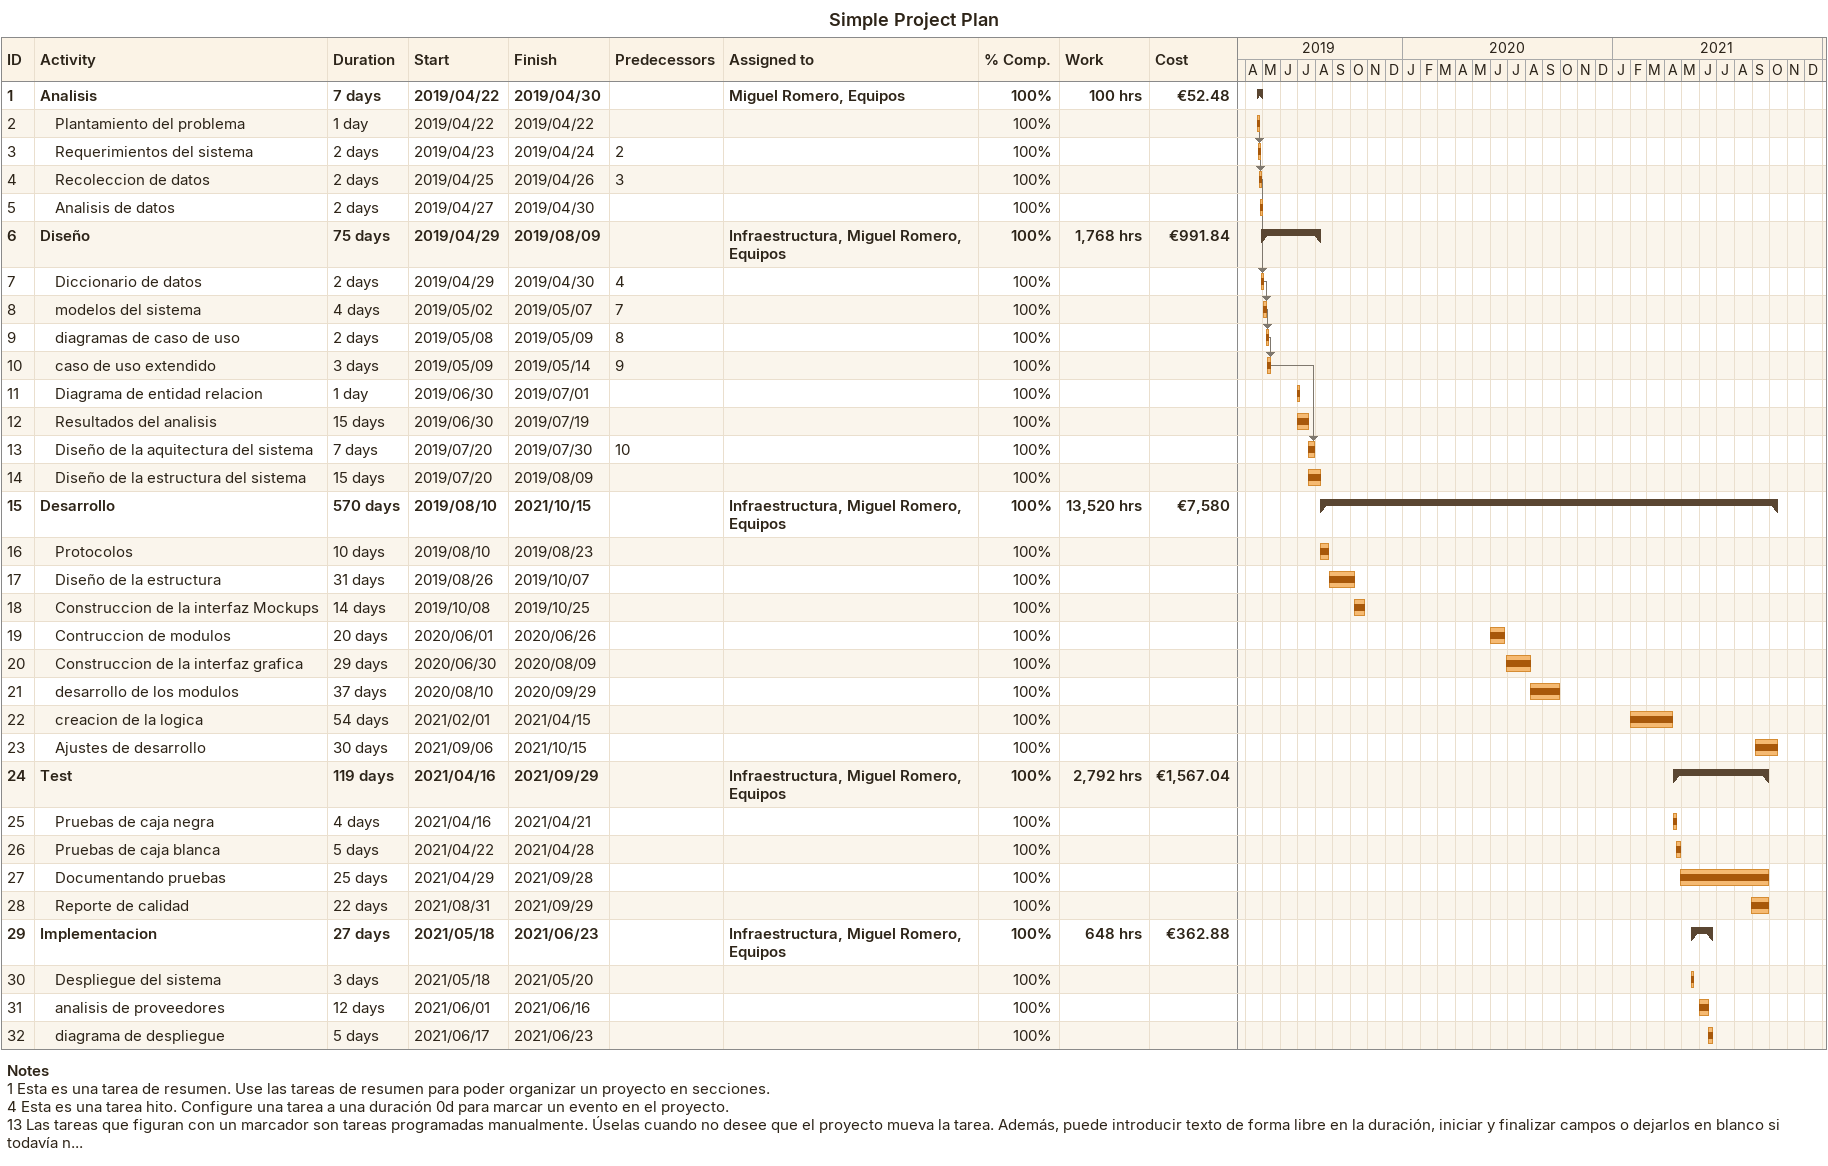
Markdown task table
Simple Project Plan

| ID | Level | Task | Duration | Start | Finish | Predecessors | Resources | % complete | Work (h) | Cost (€) |
|---|---|---|---|---|---|---|---|---|---|---|
| 1 | 1 | **Analisis** | 7d | 2019-04-22 | 2019-04-30 |  | Miguel Romero, Equipos | 100 | 100 | 52.48 |
| 2 | 2 | Plantamiento del problema | 1d | 2019-04-22 | 2019-04-22 |  |  | 100 |  |  |
| 3 | 2 | Requerimientos del sistema | 2d | 2019-04-23 | 2019-04-24 | 2 |  | 100 |  |  |
| 4 | 2 | Recoleccion de datos | 2d | 2019-04-25 | 2019-04-26 | 3 |  | 100 |  |  |
| 5 | 2 | Analisis de datos | 2d | 2019-04-27 | 2019-04-30 |  |  | 100 |  |  |
| 6 | 1 | **Diseño** | 75d | 2019-04-29 | 2019-08-09 |  | Infraestructura, Miguel Romero, Equipos | 100 | 1768 | 991.84 |
| 7 | 2 | Diccionario de datos | 2d | 2019-04-29 | 2019-04-30 | 4 |  | 100 |  |  |
| 8 | 2 | modelos del sistema | 4d | 2019-05-02 | 2019-05-07 | 7 |  | 100 |  |  |
| 9 | 2 | diagramas de caso de uso | 2d | 2019-05-08 | 2019-05-09 | 8 |  | 100 |  |  |
| 10 | 2 | caso de uso extendido | 3d | 2019-05-09 | 2019-05-14 | 9 |  | 100 |  |  |
| 11 | 2 | Diagrama de entidad relacion | 1d | 2019-06-30 | 2019-07-01 |  |  | 100 |  |  |
| 12 | 2 | Resultados del analisis | 15d | 2019-06-30 | 2019-07-19 |  |  | 100 |  |  |
| 13 | 2 | Diseño de la aquitectura del sistema | 7d | 2019-07-20 | 2019-07-30 | 10 |  | 100 |  |  |
| 14 | 2 | Diseño de la estructura del sistema | 15d | 2019-07-20 | 2019-08-09 |  |  | 100 |  |  |
| 15 | 1 | **Desarrollo** | 570d | 2019-08-10 | 2021-10-15 |  | Infraestructura, Miguel Romero, Equipos | 100 | 13520 | 7580 |
| 16 | 2 | Protocolos | 10d | 2019-08-10 | 2019-08-23 |  |  | 100 |  |  |
| 17 | 2 | Diseño de la estructura | 31d | 2019-08-26 | 2019-10-07 |  |  | 100 |  |  |
| 18 | 2 | Construccion de la interfaz Mockups | 14d | 2019-10-08 | 2019-10-25 |  |  | 100 |  |  |
| 19 | 2 | Contruccion de modulos | 20d | 2020-06-01 | 2020-06-26 |  |  | 100 |  |  |
| 20 | 2 | Construccion de la interfaz grafica | 29d | 2020-06-30 | 2020-08-09 |  |  | 100 |  |  |
| 21 | 2 | desarrollo de los modulos | 37d | 2020-08-10 | 2020-09-29 |  |  | 100 |  |  |
| 22 | 2 | creacion de la logica | 54d | 2021-02-01 | 2021-04-15 |  |  | 100 |  |  |
| 23 | 2 | Ajustes de desarrollo | 30d | 2021-09-06 | 2021-10-15 |  |  | 100 |  |  |
| 24 | 1 | **Test** | 119d | 2021-04-16 | 2021-09-29 |  | Infraestructura, Miguel Romero, Equipos | 100 | 2792 | 1567.04 |
| 25 | 2 | Pruebas de caja negra | 4d | 2021-04-16 | 2021-04-21 |  |  | 100 |  |  |
| 26 | 2 | Pruebas de caja blanca | 5d | 2021-04-22 | 2021-04-28 |  |  | 100 |  |  |
| 27 | 2 | Documentando pruebas | 25d | 2021-04-29 | 2021-09-28 |  |  | 100 |  |  |
| 28 | 2 | Reporte de calidad | 22d | 2021-08-31 | 2021-09-29 |  |  | 100 |  |  |
| 29 | 1 | **Implementacion** | 27d | 2021-05-18 | 2021-06-23 |  | Infraestructura, Miguel Romero, Equipos | 100 | 648 | 362.88 |
| 30 | 2 | Despliegue del sistema | 3d | 2021-05-18 | 2021-05-20 |  |  | 100 |  |  |
| 31 | 2 | analisis de proveedores | 12d | 2021-06-01 | 2021-06-16 |  |  | 100 |  |  |
| 32 | 2 | diagrama de despliegue | 5d | 2021-06-17 | 2021-06-23 |  |  | 100 |  |  |

Notes
- 1: Esta es una tarea de resumen. Use las tareas de resumen para poder organizar un proyecto en secciones.
- 4: Esta es una tarea hito. Configure una tarea a una duración 0d para marcar un evento en el proyecto.
- 13: Las tareas que figuran con un marcador son tareas programadas manualmente. Úselas cuando no desee que el proyecto mueva la tarea. Además, puede introducir texto de forma libre en la duración, iniciar y finalizar campos o dejarlos en blanco si todavía n...
